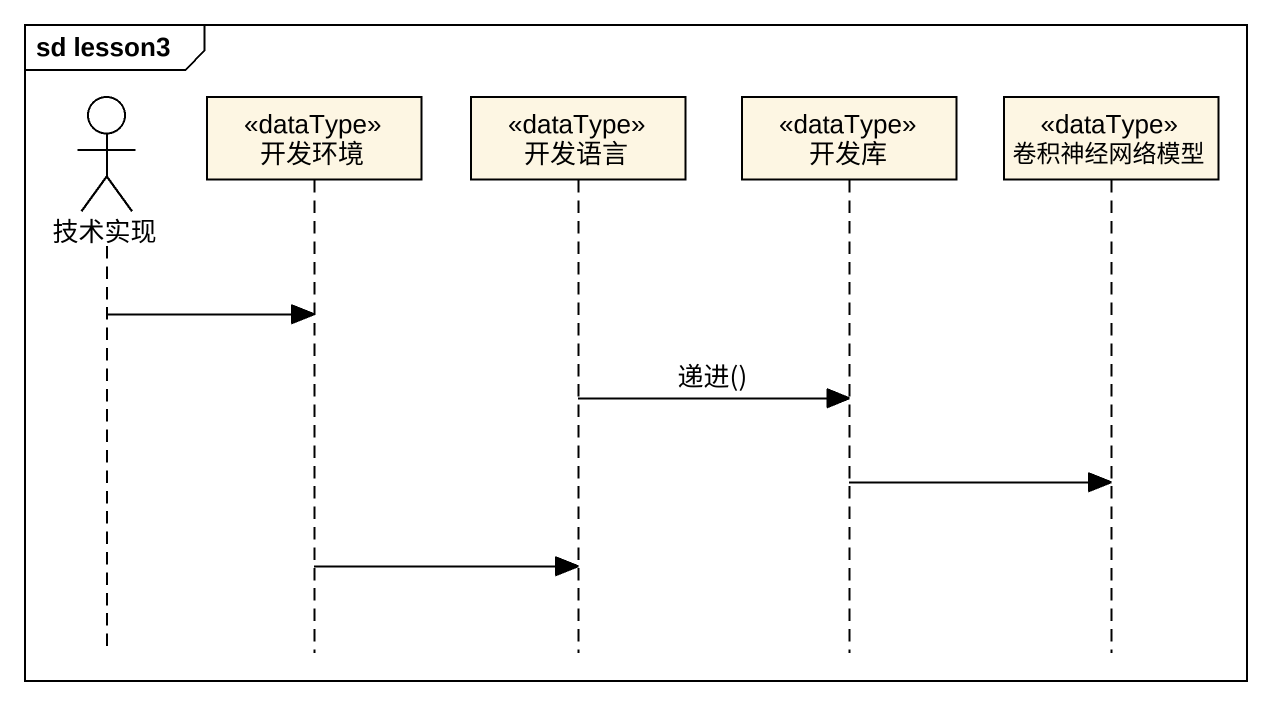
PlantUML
@startuml
mainframe sd lesson3
hide footbox
actor 技术实现
participant 开发环境 <<dataType>>
participant 开发语言 <<dataType>>
participant 开发库 <<dataType>>
participant 卷积神经网络模型 <<dataType>>

技术实现 -> 开发环境
开发语言 -> 开发库 : 递进()
开发库 -> 卷积神经网络模型
开发环境 -> 开发语言
@enduml
